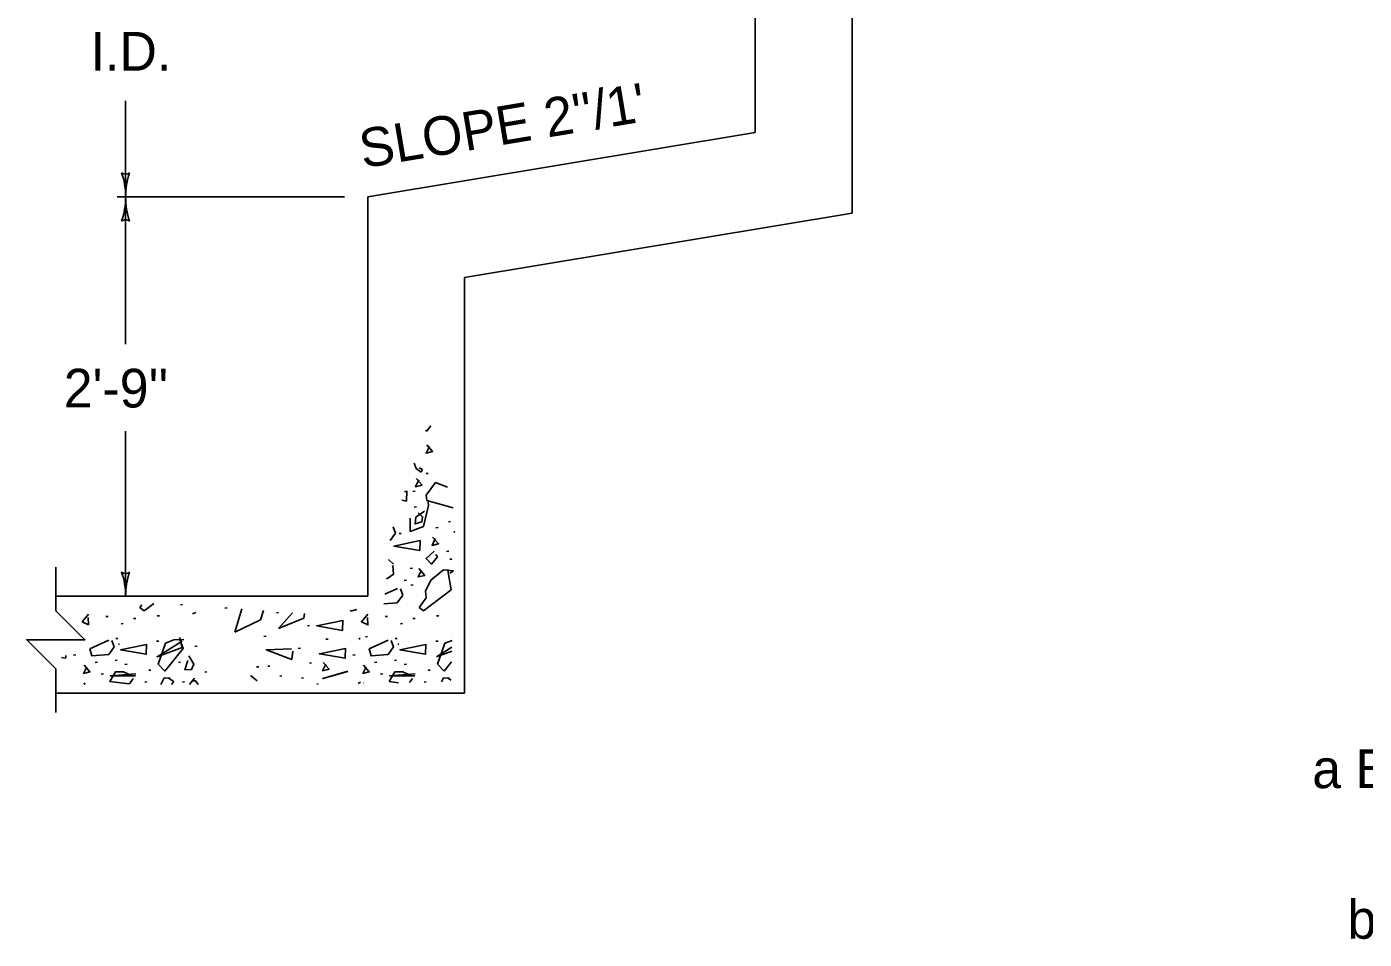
# Model space of a CAD drawing. Extents: x 1007 to 1035.5, y 1000.5 to 1021.5.
# Drawn here: x 1012.47 to 1019.37, y 1009.92 to 1014.63 of the extents above; entities that cross this region are included whole.
import ezdxf

# ---------------------------------------------------------------- set-up
doc = ezdxf.new("R2010")
doc.units = 0
doc.layers.add('Level 1', color=7, linetype='Continuous')

msp = doc.modelspace()

# ---------------------------------------------------------------- linework, layer by layer
at = {"layer": 'Level 1'}
for p, q in [((1016.2304, 1014.085), (1016.2304, 1017.6892)), ((1016.7304, 1013.6683), (1016.7304, 1015.8142)), ((1012.9804, 1013.7517), (1012.9804, 1014.2477)), ((1016.2304, 1014.085), (1014.2304, 1013.7517)), ((1012.9368, 1013.7517), (1014.1098, 1013.7517)), ((1012.9804, 1012.9919), (1012.9804, 1013.7517)), ((1014.2304, 1011.6892), (1014.2304, 1013.7517)), ((1016.7304, 1013.6683), (1014.7304, 1013.335)), ((1014.7304, 1011.1892), (1014.7304, 1013.335)), ((1012.9804, 1011.6892), (1012.9804, 1012.5424)), ((1014.2304, 1011.6892), (1012.6201, 1011.6892)), ((1014.7304, 1011.1892), (1012.6201, 1011.1892))]:
    msp.add_line(p, q, dxfattribs=at)
for points in [[(1014.5348, 1012.5425), (1014.5554, 1012.5688)], [(1014.5281, 1012.5477), (1014.5348, 1012.5425)], [(1014.5486, 1012.4634), (1014.5319, 1012.4288), (1014.5653, 1012.4371), (1014.5348, 1012.4718)], [(1014.4702, 1012.3761), (1014.4806, 1012.3483)], [(1014.4806, 1012.3483), (1014.5056, 1012.3303)], [(1014.5125, 1012.3442), (1014.4958, 1012.3525)], [(1014.4941, 1012.2898), (1014.4775, 1012.2552), (1014.5108, 1012.2635), (1014.4803, 1012.2982)], [(1014.5056, 1012.3303), (1014.5125, 1012.3442)], [(1014.5426, 1012.324), (1014.5315, 1012.3226)], [(1014.5805, 1012.2776), (1014.5319, 1012.211)], [(1014.6419, 1012.2532), (1014.5805, 1012.2776)], [(1014.4321, 1012.2318), (1014.4208, 1012.2293)], [(1014.4308, 1012.1804), (1014.4321, 1012.2331)], [(1014.4746, 1012.2321), (1014.4634, 1012.2308)], [(1014.5319, 1012.211), (1014.5348, 1012.1847)], [(1014.4057, 1012.1848), (1014.4308, 1012.1804)], [(1014.4488, 1012.0931), (1014.4488, 1012.0238), (1014.5181, 1012.0501), (1014.5444, 1012.1583), (1014.5417, 1012.1763)], [(1014.4813, 1012.1504), (1014.4703, 1012.1491)], [(1014.5348, 1012.1847), (1014.6711, 1012.1468)], [(1014.5236, 1012.1292), (1014.4793, 1012.0973), (1014.4751, 1012.0626), (1014.5098, 1012.0737), (1014.5139, 1012.1001), (1014.4903, 1012.1208)], [(1014.6583, 1012.0756), (1014.6473, 1012.0742)], [(1014.3469, 1011.9776), (1014.3743, 1012.0153)], [(1014.3743, 1012.0153), (1014.3618, 1012.0472)], [(1014.4031, 1012.0143), (1014.392, 1012.0129)], [(1014.5937, 1012.0449), (1014.5826, 1012.0435)], [(1014.6785, 1012.0253), (1014.6769, 1012.0246)], [(1014.6769, 1012.0246), (1014.6783, 1012.019)], [(1014.5002, 1011.9765), (1014.3657, 1011.9488), (1014.4988, 1011.9252), (1014.5002, 1011.9778)], [(1014.5792, 1011.987), (1014.5626, 1011.9523), (1014.5958, 1011.9606), (1014.5653, 1011.9953)], [(1014.3641, 1011.8546), (1014.3368, 1011.8798)], [(1014.5736, 1011.9225), (1014.5319, 1011.8851), (1014.5597, 1011.8559), (1014.5902, 1011.8934), (1014.5818, 1011.9045)], [(1014.6482, 1011.9224), (1014.637, 1011.921)], [(1014.6652, 1011.8816), (1014.654, 1011.8802)], [(1012.6201, 1011.0894), (1012.6201, 1011.3144), (1012.4701, 1011.4644), (1012.7701, 1011.4644), (1012.6201, 1011.6144), (1012.6201, 1011.8394)], [(1014.3294, 1011.7797), (1014.3641, 1011.8033)], [(1014.3641, 1011.8033), (1014.36, 1011.8476)], [(1014.4609, 1011.8339), (1014.4498, 1011.8325)], [(1014.5078, 1011.8236), (1014.4911, 1011.7889), (1014.5244, 1011.7973), (1014.4938, 1011.8319)], [(1014.6221, 1011.8254), (1014.5569, 1011.7728)], [(1014.6738, 1011.8213), (1014.6221, 1011.8254)], [(1014.6457, 1011.8116), (1014.6443, 1011.8268)], [(1014.6609, 1011.7228), (1014.6457, 1011.8116)], [(1014.654, 1011.8088), (1014.6734, 1011.8199)], [(1014.384, 1011.7301), (1014.3182, 1011.6996)], [(1014.3268, 1011.7828), (1014.3294, 1011.7797)], [(1014.4118, 1011.6954), (1014.3993, 1011.7273)], [(1014.4303, 1011.7727), (1014.4192, 1011.7713)], [(1014.4643, 1011.7488), (1014.4533, 1011.7474)], [(1014.5569, 1011.7728), (1014.5278, 1011.7158)], [(1014.313, 1011.6497), (1014.3826, 1011.6552)], [(1014.3826, 1011.6552), (1014.4118, 1011.6954)], [(1014.5319, 1011.6812), (1014.4958, 1011.6313)], [(1014.5181, 1011.6146), (1014.6609, 1011.7228)], [(1014.5278, 1011.7158), (1014.5319, 1011.6812)], [(1012.789, 1011.5966), (1012.7558, 1011.5579)], [(1012.8896, 1011.5855), (1012.8785, 1011.5841)], [(1013.0636, 1011.6448), (1013.0538, 1011.6313)], [(1013.0538, 1011.6313), (1013.0761, 1011.6146)], [(1013.0761, 1011.6146), (1013.126, 1011.6524)], [(1013.1551, 1011.5888), (1013.144, 1011.5875)], [(1013.2742, 1011.6468), (1013.2631, 1011.6453)], [(1013.3423, 1011.6063), (1013.3258, 1011.5993)], [(1013.5046, 1011.6298), (1013.4935, 1011.6283)], [(1013.58, 1011.6243), (1013.5444, 1011.5037)], [(1013.6762, 1011.5674), (1013.6923, 1011.6157)], [(1013.7701, 1011.6059), (1013.759, 1011.6045)], [(1013.8418, 1011.6043), (1013.7691, 1011.5231)], [(1013.9009, 1011.5758), (1013.9034, 1011.5996)], [(1014.1406, 1011.612), (1014.1738, 1011.6203)], [(1014.1432, 1011.6176), (1014.1406, 1011.612)], [(1014.1738, 1011.6203), (1014.1733, 1011.6209)], [(1014.231, 1011.5966), (1014.1977, 1011.5578), (1014.231, 1011.5411), (1014.2296, 1011.5799)], [(1014.3316, 1011.5855), (1014.3205, 1011.5841)], [(1014.4958, 1011.6313), (1014.5181, 1011.6146)], [(1014.5971, 1011.5888), (1014.586, 1011.5875)], [(1012.756, 1011.5577), (1012.789, 1011.5411)], [(1012.789, 1011.5411), (1012.7876, 1011.5799)], [(1012.9679, 1011.5481), (1012.9568, 1011.5467)], [(1013.0326, 1011.5753), (1013.0214, 1011.5739)], [(1013.5444, 1011.5037), (1013.6762, 1011.5674)], [(1013.7691, 1011.5231), (1013.9009, 1011.5758)], [(1013.93, 1011.5378), (1013.9189, 1011.5364)], [(1014.102, 1011.5647), (1013.9674, 1011.5369), (1014.1006, 1011.5133), (1014.102, 1011.5661)], [(1014.4099, 1011.5481), (1014.3988, 1011.5467)], [(1014.4746, 1011.5753), (1014.4634, 1011.5739)], [(1012.8943, 1011.4633), (1012.7959, 1011.4174)], [(1012.9221, 1011.4286), (1012.9096, 1011.4604)], [(1012.9407, 1011.4718), (1012.9296, 1011.4704)], [(1013.1517, 1011.4582), (1013.1406, 1011.4568)], [(1013.273, 1011.4571), (1013.1427, 1011.3766), (1013.273, 1011.4252), (1013.2578, 1011.4765)], [(1013.2813, 1011.4654), (1013.23, 1011.464), (1013.187, 1011.4473), (1013.1482, 1011.3392), (1013.1828, 1011.3031), (1013.2772, 1011.4196), (1013.2605, 1011.4668)], [(1013.7054, 1011.4834), (1013.6943, 1011.482)], [(1014.0253, 1011.4684), (1014.0143, 1011.467)], [(1014.1908, 1011.4723), (1014.1852, 1011.4682)], [(1014.2295, 1011.482), (1014.2184, 1011.4806)], [(1014.3363, 1011.4633), (1014.2379, 1011.4174), (1014.2476, 1011.3814), (1014.335, 1011.3883), (1014.3641, 1011.4286), (1014.3516, 1011.4604)], [(1014.3827, 1011.4718), (1014.3716, 1011.4704)], [(1014.5937, 1011.4582), (1014.5826, 1011.4568)], [(1014.629, 1011.4473), (1014.5902, 1011.3392)], [(1014.6654, 1011.4615), (1014.629, 1011.4473)], [(1012.6723, 1011.3691), (1012.6727, 1011.3831)], [(1012.7228, 1011.3867), (1012.7118, 1011.3853)], [(1012.7959, 1011.4174), (1012.8056, 1011.3814)], [(1012.8056, 1011.3814), (1012.893, 1011.3883)], [(1012.893, 1011.3883), (1012.9221, 1011.4286)], [(1012.9485, 1011.4404), (1012.9429, 1011.4432)], [(1013.0888, 1011.4408), (1012.9543, 1011.4131), (1013.0874, 1011.3895), (1013.0888, 1011.4422)], [(1013.3022, 1011.3572), (1013.2869, 1011.31), (1013.3202, 1011.3114), (1013.3327, 1011.3392), (1013.3063, 1011.3808)], [(1013.3491, 1011.4309), (1013.3379, 1011.4296)], [(1013.8371, 1011.4183), (1013.7067, 1011.4127), (1013.8385, 1011.3628), (1013.844, 1011.4058)], [(1013.8824, 1011.4208), (1013.8713, 1011.4193)], [(1014.1156, 1011.4203), (1013.9811, 1011.3926), (1014.1143, 1011.3691), (1014.1156, 1011.4218)], [(1014.1648, 1011.3867), (1014.1538, 1011.3853)], [(1014.3905, 1011.4404), (1014.3849, 1011.4432)], [(1014.5308, 1011.4408), (1014.3963, 1011.4131), (1014.5294, 1011.3895), (1014.5308, 1011.4422)], [(1014.6646, 1011.426), (1014.5847, 1011.3766)], [(1014.5847, 1011.3766), (1014.6642, 1011.4063)], [(1012.6498, 1011.3731), (1012.6723, 1011.3691)], [(1012.7798, 1011.3253), (1012.7633, 1011.2907), (1012.7965, 1011.299), (1012.766, 1011.3337)], [(1012.8352, 1011.3493), (1012.8241, 1011.3479)], [(1012.9373, 1011.3595), (1012.9262, 1011.3581)], [(1012.9883, 1011.3391), (1012.9772, 1011.3377)], [(1013.264, 1011.3493), (1013.2529, 1011.3479)], [(1013.668, 1011.3254), (1013.6568, 1011.3241)], [(1013.7258, 1011.3288), (1013.7148, 1011.3275)], [(1013.9403, 1011.3458), (1013.9292, 1011.3445)], [(1014.0143, 1011.3389), (1013.9976, 1011.3043), (1014.0309, 1011.3126), (1014.0004, 1011.3473)], [(1014.2218, 1011.3253), (1014.2053, 1011.2907), (1014.2385, 1011.299), (1014.208, 1011.3337)], [(1014.2772, 1011.3493), (1014.2661, 1011.3479)], [(1014.3793, 1011.3595), (1014.3682, 1011.3581)], [(1014.4303, 1011.3391), (1014.4192, 1011.3377)], [(1014.5902, 1011.3392), (1014.6248, 1011.3031)], [(1014.6248, 1011.3031), (1014.6628, 1011.3501)], [(1012.7702, 1011.2338), (1012.7667, 1011.2427)], [(1012.8658, 1011.288), (1012.8547, 1011.2866)], [(1013.0178, 1011.2768), (1012.9693, 1011.2989), (1012.9277, 1011.2989), (1012.8985, 1011.249), (1012.954, 1011.2421), (1012.9998, 1011.2365), (1013.0192, 1011.2643)], [(1013.0331, 1011.2893), (1012.9013, 1011.2782), (1013.0317, 1011.2782)], [(1013.0904, 1011.2472), (1013.0793, 1011.2458)], [(1013.1108, 1011.3084), (1013.0998, 1011.307)], [(1013.1801, 1011.2684), (1013.1615, 1011.2338)], [(1013.2106, 1011.2671), (1013.1801, 1011.2684)], [(1013.23, 1011.249), (1013.2023, 1011.2657)], [(1013.2168, 1011.2338), (1013.23, 1011.249)], [(1013.2844, 1011.2472), (1013.2733, 1011.2458)], [(1013.3368, 1011.2657), (1013.3101, 1011.2338)], [(1013.341, 1011.2532), (1013.3258, 1011.2532)], [(1013.3557, 1011.2338), (1013.341, 1011.2532)], [(1013.4001, 1011.2983), (1013.389, 1011.2968)], [(1013.6595, 1011.2518), (1013.6248, 1011.2809)], [(1013.7871, 1011.2778), (1013.776, 1011.2764)], [(1013.8994, 1011.2676), (1013.8883, 1011.2662)], [(1014.1283, 1011.3031), (1013.998, 1011.2643), (1014.1283, 1011.3003)], [(1014.1934, 1011.2454), (1014.1807, 1011.2396)], [(1014.2097, 1011.24), (1014.2087, 1011.2427)], [(1014.3078, 1011.288), (1014.2967, 1011.2866)], [(1014.3697, 1011.2989), (1014.3405, 1011.249)], [(1014.3405, 1011.249), (1014.3896, 1011.2429)], [(1014.4751, 1011.2893), (1014.3433, 1011.2782), (1014.4737, 1011.2782)], [(1014.4113, 1011.2989), (1014.3697, 1011.2989)], [(1014.4598, 1011.2768), (1014.4113, 1011.2989)], [(1014.4468, 1011.2438), (1014.4612, 1011.2643)], [(1014.5324, 1011.2472), (1014.5213, 1011.2458)], [(1014.5528, 1011.3084), (1014.5418, 1011.307)], [(1014.6221, 1011.2684), (1014.6103, 1011.2465)], [(1014.6526, 1011.2671), (1014.6221, 1011.2684)], [(1014.6607, 1011.2558), (1014.6443, 1011.2657)], [(1013.9743, 1011.237), (1013.9668, 1011.2361)]]:
    msp.add_lwpolyline(points, dxfattribs=at)
for centre, radius, start, end in [((1012.9805, 1013.9002), 0.0312, 228.7746, 310.89129), ((1012.5898, 1013.7517), 0.3906, 0, 18.66878), ((1013.371, 1013.7517), 0.3906, 161.34716, 179.99389), ((1012.5898, 1013.7517), 0.3906, 341.34716, 359.99389), ((1013.371, 1013.7517), 0.3906, 179.98778, 180), ((1012.5898, 1013.7517), 0.3906, 359.98778, 0), ((1013.371, 1013.7517), 0.3906, 180, 198.66878), ((1012.9804, 1013.6031), 0.0312, 48.7746, 130.89129), ((1012.9805, 1011.8377), 0.0312, 228.7746, 310.89129), ((1012.5898, 1011.6892), 0.3906, 0, 18.66878), ((1013.371, 1011.6892), 0.3906, 161.34716, 179.99389), ((1012.5898, 1011.6892), 0.3906, 359.98778, 0)]:
    msp.add_arc(centre, radius, start, end, dxfattribs=at)

# ---------------------------------------------------------------- texts
for s, p in [('I.D.', (1012.8001, 1014.4038)), ("2'-9''", (1012.6611, 1012.6642)), ('a BAR', (1019.1063, 1010.6985)), ('b BAR', (1019.2879, 1009.9207))]:
    msp.add_text(s, height=0.2, dxfattribs=at).set_placement(p)
msp.add_text("SLOPE 2''/1'", height=0.199999, rotation=9.46232, dxfattribs=at).set_placement((1014.2057, 1013.8996))

doc.saveas('drawing.dxf')
